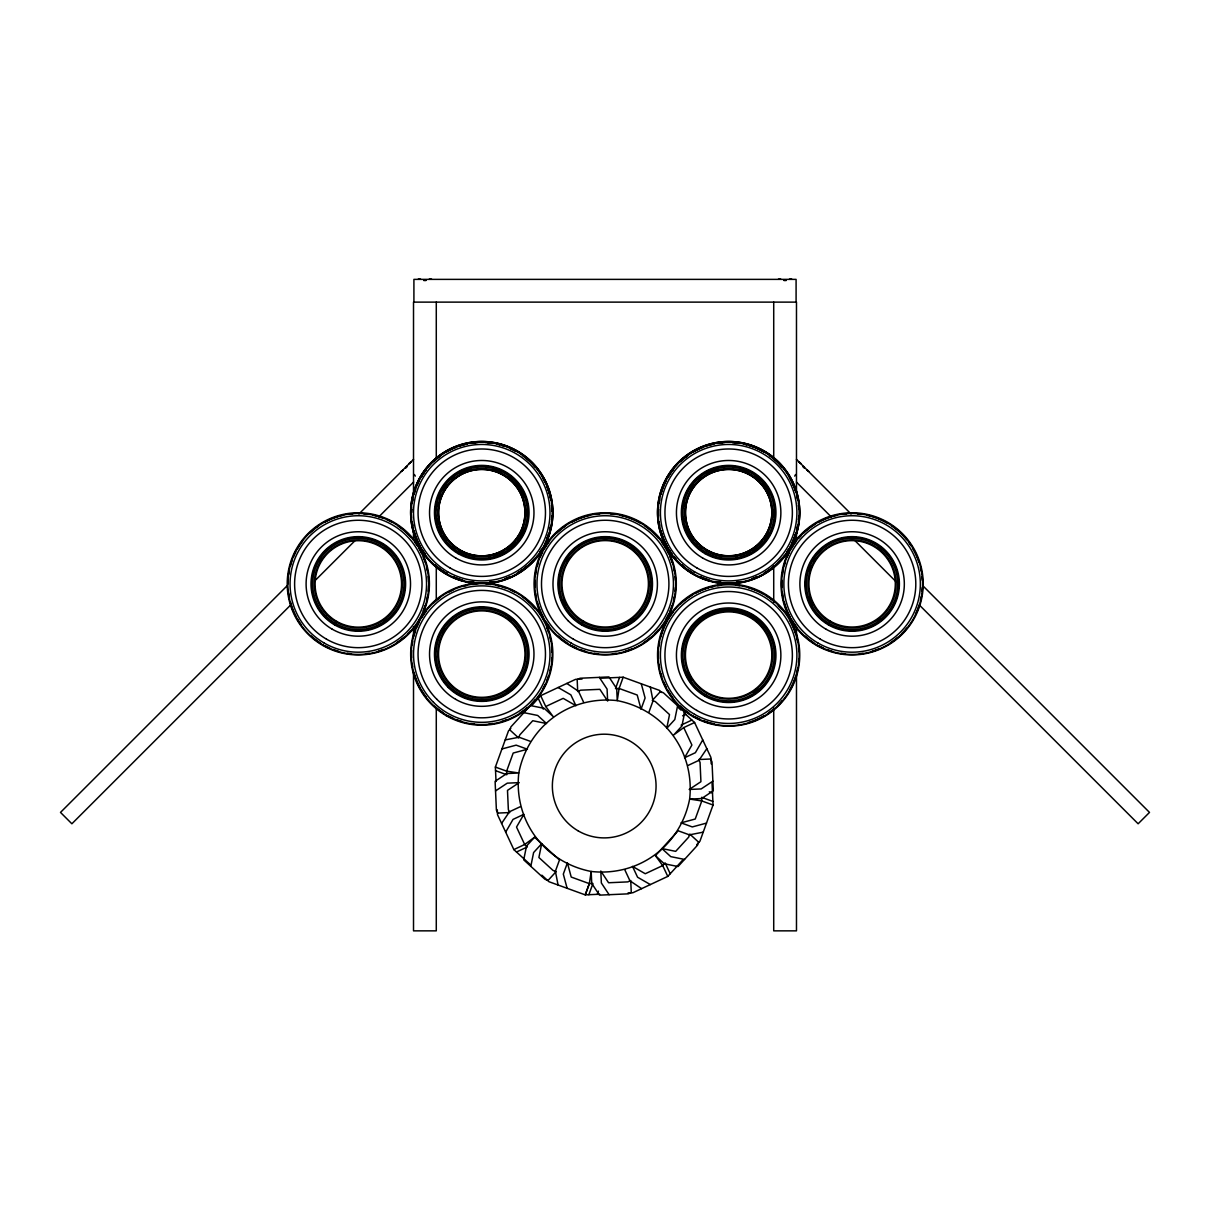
<?xml version="1.0" encoding="UTF-8"?>
<svg xmlns="http://www.w3.org/2000/svg" width="1210" height="1210" viewBox="0 0 1210 1210"><rect width="100%" height="100%" fill="white"/><g stroke="black" fill="none" stroke-linecap="round" stroke-linejoin="round"><path stroke-width="1.5" d="M599.691 894.22L585.262 894.871L589.346 883.618L591.191 871.472C638.714 876.705 680.474 846.017 689.639 799.084C694.873 751.561 664.169 709.801 617.251 700.62C569.728 695.387 527.968 726.076 518.788 773.008C513.554 820.531 544.243 862.291 591.176 871.472L591.735 883.421L599.495 895.143L628.353 893.842L631.272 892.481L630.743 880.532L627.808 881.893L608.569 882.755L600.81 871.034L601.355 882.982L609.114 894.704M530.812 866.33L533.61 852.551L541.687 843.718L538.889 857.497L553.106 870.489L556.146 871.593L548.069 880.426L545.029 879.322L523.718 859.841L526.516 846.062L534.578 837.229L559.474 859.977L555.39 871.23L558.082 885.024M677.6 705.748L674.802 719.527L666.725 728.36L669.523 714.581L655.321 701.588L652.281 700.484L660.342 691.651L663.383 692.755L684.709 712.251L681.911 726.03L673.834 734.863L683.741 727.573L694.585 722.506L710.905 757.399L711.193 763.873M496.024 781.494L495.374 767.064L508.502 730.855L510.696 728.465M619.58 677.373L615.497 688.626L619.112 688.46L637.216 695.024L641.028 709.241L645.096 697.989L641.285 683.786M661.779 692.528L659.389 690.35L623.18 677.222L619.112 688.46L617.251 700.62L616.707 688.656L608.948 676.934L580.089 678.235L577.17 679.612L577.699 691.56L580.634 690.184L599.873 689.322L607.632 701.044L607.087 689.095L599.328 677.373M648.953 712.115L653.022 700.862L650.345 687.068M588.862 894.704L592.945 883.451L589.346 883.618L585.232 894.871L549.022 881.742L541.853 875.178M597.286 894.326L598.451 891.12M712.07 783.369L713.038 805.013L699.94 841.207L696.658 844.807M795.62 474.502L794.698 476.105M505.674 832.132L513.025 819.397L523.87 814.33L516.519 827.065L524.671 844.504L527.348 846.94L516.504 852.006M702.738 739.945L695.387 752.696L684.558 757.762L691.908 745.027L683.741 727.573M501.59 823.42L509.455 811.759L520.3 806.692M706.822 748.672L698.957 760.334L688.127 765.401M532.143 705.006L540.673 695.674L575.552 679.355L582.04 679.067M628.035 892.95L632.89 892.738L667.769 876.418L662.702 865.573L655.427 855.667L678.144 830.786L689.413 834.855L703.207 832.162M667.784 876.403L682.395 860.416M286.997 585.912L60.5 812.409L71.874 823.783L290.778 604.894M358.946 513.963L413.563 459.331M314.797 580.861L354.848 540.825M378.866 516.791L413.563 482.094M410.674 462.054L409.041 463.672L410.84 462.205M405.471 467.877L407.105 466.243M405.637 468.043L407.271 466.41M534.578 837.229L524.671 844.504L513.842 849.586L497.522 814.693L497.295 809.838M495.54 790.916L507.262 783.157L519.211 782.628L507.489 790.387L508.351 809.626L509.728 812.545L497.779 813.09L496.402 810.155L495.102 781.297L506.824 773.538L518.788 773.008L506.627 771.148L495.374 767.064M712.887 781.161L701.165 788.935L689.201 789.465L700.923 781.705L700.061 762.466L698.699 759.532L710.648 759.003L712.009 761.922L713.31 790.78L701.588 798.555L689.639 799.084M540.673 695.674L545.74 706.504L563.179 698.351L575.93 705.702L570.863 694.858L558.112 687.507M682.606 715.836L685.692 714.384M681.079 725.138L691.908 720.071M501.938 748.96L516.156 745.148L527.409 749.232L513.191 753.043L506.627 771.148L506.793 774.748L495.54 770.679M706.489 823.103L692.286 826.929L681.033 822.845L695.236 819.034L701.8 800.929L701.634 797.329L712.871 801.413M505.22 739.915L519.029 737.223L530.267 741.307M601.536 678.19L623.18 677.222M418.252 279.147L420.566 279.147M429.248 279.147L431.562 279.147M778.438 279.147L780.753 279.147M789.434 279.147L791.748 279.147M423.757 280.281L426.056 280.281M783.944 280.281L786.243 280.281M423.757 280.508L426.056 280.508M783.944 280.508L786.243 280.508M689.639 799.069L701.785 800.944L713.038 805.013M523.915 712.66L537.694 715.458L546.527 723.519L532.748 720.721L519.755 734.939L518.651 737.979L509.818 729.902L510.923 726.862L530.419 705.551L544.197 708.349L553.03 716.411L545.74 706.504M684.527 859.418L670.748 856.635L661.915 848.558L675.694 851.356L688.687 837.139L689.791 834.098L698.624 842.175L697.52 845.2L678.039 866.541L664.26 863.743L655.427 855.667M709.287 791.824L712.493 792.989M589.315 883.633L571.211 877.053L567.399 862.851L563.315 874.104L567.127 888.306M650.33 884.571L637.579 877.22L632.512 866.39L645.263 873.741L662.702 865.573L665.137 862.911L670.219 873.741M566.84 683.438L578.501 691.288L583.568 702.133M641.602 888.654L629.941 880.789L624.874 869.96M678.583 707.895L680.958 710.058M683.922 712.766L694.585 722.506M513.842 849.571L529.829 864.197M799.326 462.054L800.959 463.672L799.16 462.205M807.115 469.798L808.719 471.401M806.949 469.964L808.749 471.431M802.895 466.243L804.529 467.877M802.729 466.41L804.363 468.043M796.437 459.331L851.053 513.963M923.003 585.912L1149.5 812.409L1138.126 823.783L919.222 604.894M796.437 482.094L831.134 516.791M855.152 540.825L896.534 582.192M415.302 476.105L414.38 474.502M538.238 698.336L543.305 709.181M796.482 492.818L796.482 302.122L413.517 302.122L413.517 494.708M796.482 532.476L796.482 540.023M796.482 626.871L796.482 636.324M796.482 674.076L796.482 930.853L773.719 930.853L773.719 708.062M796.089 302.122L796.089 279.374L413.911 279.374L413.911 302.122M773.719 302.122L773.719 458.832M773.719 566.462L773.719 602.338M436.281 302.122L436.281 458.832M436.281 566.462L436.281 600.447M436.281 708.062L436.281 930.853L413.517 930.853L413.517 672.185M413.517 530.585L413.517 540.023M413.517 626.871L413.517 636.324M693.406 451.632A70.483 70.483 0 0 0 693.406 573.721A70.483 70.483 0 0 0 799.144 512.677A70.483 70.483 0 0 0 693.406 451.632A70.271 70.271 0 0 1 703.479 446.974M798.827 516.307A70.271 70.271 0 0 1 798.539 519.982A70.271 70.271 0 0 0 798.827 516.231M792.081 542.912A70.271 70.271 0 0 0 795.499 534.351A70.271 70.271 0 0 1 792.081 542.851M788.587 549.355A70.271 70.271 0 0 1 786.576 552.441M763.797 573.51A70.271 70.271 0 0 0 774.309 566.068A70.271 70.271 0 0 1 765.355 572.496M752.091 578.894A70.271 70.271 0 0 0 757.248 576.837A70.271 70.271 0 0 1 752.091 578.819A70.483 70.483 0 0 0 757.339 576.913M739.658 582.055A70.271 70.271 0 0 1 735.982 582.539A70.271 70.271 0 0 0 739.658 581.98M717.651 582.055A70.271 70.271 0 0 0 721.311 582.539A70.271 70.271 0 0 1 717.651 581.98M693.511 573.51A70.271 70.271 0 0 1 687.356 569.502A70.271 70.271 0 0 0 691.954 572.496M681.608 564.858A70.271 70.271 0 0 0 684.421 567.263A70.271 70.271 0 0 1 681.608 564.783M676.435 559.686A70.271 70.271 0 0 1 674.046 556.887M660.766 530.842A70.271 70.271 0 0 0 666.907 546.194A70.271 70.271 0 0 1 660.766 530.767M658.467 516.307A70.271 70.271 0 0 1 658.467 508.986A70.271 70.271 0 0 0 658.467 516.231M659.556 499.821A70.271 70.271 0 0 0 658.981 503.481A70.271 70.271 0 0 1 659.556 499.76M666.044 480.733A70.271 70.271 0 0 0 660.766 494.466A70.271 70.271 0 0 1 666.044 480.657M667.799 477.511A70.271 70.271 0 0 1 674.046 468.421M687.356 455.792A70.271 70.271 0 0 0 680.262 461.691A70.271 70.271 0 0 1 687.356 455.716M693.511 451.799A70.271 70.271 0 0 1 703.479 447.034M706.958 445.809A70.271 70.271 0 0 1 714.021 443.919A70.271 70.271 0 0 0 710.467 444.705M725.002 442.467A70.271 70.271 0 0 0 719.481 442.981A70.271 70.271 0 0 1 723.156 442.512M746.842 444.766A70.271 70.271 0 0 0 743.288 443.919A70.271 70.271 0 0 1 746.842 444.705M763.797 451.799A70.271 70.271 0 0 0 748.597 445.265A70.271 70.271 0 0 1 763.797 451.723M769.953 455.792A70.271 70.271 0 0 1 782.084 466.999A70.271 70.271 0 0 0 769.953 455.716M789.51 477.511A70.271 70.271 0 0 1 795.499 490.958M796.982 496.236A70.271 70.271 0 0 1 797.753 499.821M798.539 505.311A70.271 70.271 0 0 1 798.827 508.986A70.271 70.271 0 0 0 798.539 505.236M710.255 581.208A71.103 71.087 0 0 1 677.948 462.704A71.103 71.087 0 0 1 796.997 492.954A71.103 71.087 0 0 1 712.04 581.662M667.799 477.436A70.271 70.271 0 0 1 672.896 469.798M789.51 477.436A70.271 70.271 0 0 1 795.499 490.882M796.982 496.161A70.271 70.271 0 0 1 797.753 499.76M799.039 516.201A70.483 70.483 0 0 1 798.539 521.722M797.95 525.397A70.483 70.483 0 0 1 796.74 530.767M796.241 532.536A70.483 70.483 0 0 1 789.691 547.767M788.754 549.34A70.483 70.483 0 0 1 786.757 552.441M784.579 555.435A70.483 70.483 0 0 1 763.903 573.57M741.518 581.828A70.483 70.483 0 0 1 736.013 582.63M732.322 582.917A70.483 70.483 0 0 1 724.987 582.917M721.296 582.63A70.483 70.483 0 0 1 715.791 581.828M710.406 580.618A70.483 70.483 0 0 1 699.97 576.913M693.406 573.57A70.483 70.483 0 0 1 681.472 564.889M676.284 559.701A70.483 70.483 0 0 1 673.879 556.887M671.626 553.953A70.483 70.483 0 0 1 660.569 530.767M659.707 527.197A70.483 70.483 0 0 1 658.769 521.722M658.376 518.046A70.483 70.483 0 0 1 658.376 507.02M658.769 503.33A70.483 70.483 0 0 1 659.707 497.855M660.569 494.285A70.483 70.483 0 0 1 672.73 469.616M675.059 466.742A70.483 70.483 0 0 1 677.539 464.005M680.126 461.403A70.483 70.483 0 0 1 708.652 444.947M710.406 444.448A70.483 70.483 0 0 1 713.976 443.586M717.621 442.905A70.483 70.483 0 0 1 723.141 442.255M728.647 442.043A70.483 70.483 0 0 1 739.688 442.905M743.333 443.586A70.483 70.483 0 0 1 746.903 444.448M748.657 444.947A70.483 70.483 0 0 1 796.241 492.53M796.74 494.285A70.483 70.483 0 0 1 797.95 499.67M798.539 503.33A70.483 70.483 0 0 1 799.039 508.865M772.555 509.259A44.029 44.029 0 0 1 772.404 517.457M768.32 531.644A44.029 44.029 0 0 1 764.085 538.677M762.013 541.263A44.029 44.029 0 0 1 752.076 549.824M750.669 550.671A44.029 44.029 0 0 1 740.051 555.057M736.845 555.798A44.029 44.029 0 0 1 733.578 556.282M723.731 556.282A44.029 44.029 0 0 1 718.846 555.451M717.258 555.057A44.029 44.029 0 0 1 706.64 550.671M702.511 547.964A44.029 44.029 0 0 1 699.924 545.907M694.237 539.993A44.029 44.029 0 0 1 690.517 534.548M689.73 533.111A44.029 44.029 0 0 1 686.569 525.503M685.722 522.342A44.029 44.029 0 0 1 685.117 519.105M685.117 505.961A44.029 44.029 0 0 1 685.722 502.725M691.364 489.112A44.029 44.029 0 0 1 694.237 485.074M698.699 480.264A44.029 44.029 0 0 1 701.195 478.116M706.64 474.396A44.029 44.029 0 0 1 717.258 470.009M740.051 470.009A44.029 44.029 0 0 1 747.765 472.868M754.798 477.103A44.029 44.029 0 0 1 758.61 480.264M762.013 483.803A44.029 44.029 0 0 1 766.792 490.519M767.579 491.956A44.029 44.029 0 0 1 769.015 494.92M755.055 548.327A44.467 44.467 0 0 1 752.302 550.202M755.055 548.433A44.467 44.467 0 0 1 752.302 550.308M675.377 587.591A70.271 70.271 0 0 1 675.089 591.266M674.303 596.757A70.271 70.271 0 0 1 673.531 600.341M672.049 605.62A70.271 70.271 0 0 1 670.128 610.823M668.631 614.196A70.271 70.271 0 0 1 666.06 619.066M658.633 629.578A70.271 70.271 0 0 1 654.897 633.616M650.859 637.352A70.271 70.271 0 0 1 643.463 642.873M632.104 648.847A70.271 70.271 0 0 1 625.146 651.313M616.208 653.339A70.271 70.271 0 0 1 612.547 653.823M597.876 653.823A70.271 70.271 0 0 1 594.201 653.339M585.262 651.313A70.271 70.271 0 0 1 580.029 649.543M576.61 648.121A70.271 70.271 0 0 1 571.664 645.671M566.945 642.873A70.271 70.271 0 0 1 558.173 636.142M549.446 626.704A70.271 70.271 0 0 1 546.255 622.182M543.456 617.478A70.271 70.271 0 0 1 537.331 602.111M536.106 596.757A70.271 70.271 0 0 1 535.531 593.097M535.032 587.591A70.271 70.271 0 0 1 535.032 580.271M535.531 574.75A70.271 70.271 0 0 1 536.106 571.105M537.331 565.736A70.271 70.271 0 0 1 538.359 562.226M540.28 557.039A70.271 70.271 0 0 1 542.594 552.002M544.349 548.795A70.271 70.271 0 0 1 549.446 541.142M556.827 532.96A70.271 70.271 0 0 1 565.418 526.002M571.664 522.175A70.271 70.271 0 0 1 585.262 516.549M587.016 516.05A70.271 70.271 0 0 1 590.571 515.188M596.031 514.25A70.271 70.271 0 0 1 599.706 513.872M610.702 513.872A70.271 70.271 0 0 1 614.377 514.25M619.838 515.188A70.271 70.271 0 0 1 623.392 516.05M625.146 516.549A70.271 70.271 0 0 1 640.347 523.068M644.99 526.002A70.271 70.271 0 0 1 658.633 538.284M662.067 542.625A70.271 70.271 0 0 1 668.631 553.666M670.128 557.039A70.271 70.271 0 0 1 672.049 562.226M673.531 567.505A70.271 70.271 0 0 1 674.303 571.105M675.089 576.595A70.271 70.271 0 0 1 675.377 580.271M632.936 618.688A44.467 44.467 0 0 1 630.244 620.669M565.902 604.713A44.467 44.467 0 0 1 563.815 600.16M566.703 561.697A44.467 44.467 0 0 1 568.458 558.884M631.605 548.145A44.467 44.467 0 0 1 634.221 550.232M428.552 585.685A70.271 70.271 0 0 1 428.204 591.206M427.402 596.696A70.271 70.271 0 0 1 426.631 600.281M425.149 605.56A70.271 70.271 0 0 1 423.228 610.763M410.523 630.909A70.271 70.271 0 0 1 407.997 633.556M403.958 637.292A70.271 70.271 0 0 1 396.562 642.812M383.479 649.483A70.271 70.271 0 0 1 378.246 651.252M369.307 653.279A70.271 70.271 0 0 1 365.647 653.763M350.976 653.763A70.271 70.271 0 0 1 347.3 653.279M338.361 651.252A70.271 70.271 0 0 1 333.128 649.483M329.71 648.061A70.271 70.271 0 0 1 324.764 645.611M320.045 642.812A70.271 70.271 0 0 1 311.273 636.082M301.441 625.162A70.271 70.271 0 0 1 297.448 619.006M296.556 617.418A70.271 70.271 0 0 1 290.43 602.051M289.22 596.696A70.271 70.271 0 0 1 288.63 593.036M288.041 583.87A70.271 70.271 0 0 1 288.131 580.21M288.63 574.689A70.271 70.271 0 0 1 289.22 571.044M290.43 565.675A70.271 70.271 0 0 1 292.064 560.427M293.38 556.978A70.271 70.271 0 0 1 295.709 551.942M297.448 548.735A70.271 70.271 0 0 1 302.56 541.082M309.926 532.899A70.271 70.271 0 0 1 318.517 525.942M324.764 522.115A70.271 70.271 0 0 1 338.361 516.489M340.116 515.989A70.271 70.271 0 0 1 343.67 515.142M349.13 514.189A70.271 70.271 0 0 1 352.806 513.811M363.802 513.811A70.271 70.271 0 0 1 367.477 514.189M372.937 515.142A70.271 70.271 0 0 1 376.491 515.989M378.246 516.489A70.271 70.271 0 0 1 383.479 518.258M386.897 519.68A70.271 70.271 0 0 1 391.858 522.115M398.09 525.942A70.271 70.271 0 0 1 410.523 536.832M415.166 542.564A70.271 70.271 0 0 1 417.253 545.619M419.174 548.735A70.271 70.271 0 0 1 421.73 553.605M423.228 556.978A70.271 70.271 0 0 1 425.149 562.166M426.631 567.445A70.271 70.271 0 0 1 427.402 571.044M428.204 576.535A70.271 70.271 0 0 1 428.552 582.04M386.035 618.688A44.467 44.467 0 0 1 383.343 620.669M319.803 561.697A44.467 44.467 0 0 1 321.558 558.884M384.704 548.145A44.467 44.467 0 0 1 387.321 550.232M922.277 587.576A70.271 70.271 0 0 1 921.99 591.251M921.203 596.742A70.271 70.271 0 0 1 920.432 600.341M918.95 605.62A70.271 70.271 0 0 1 915.516 614.196M906.713 628.156A70.271 70.271 0 0 1 901.798 633.616M897.759 637.352A70.271 70.271 0 0 1 890.363 642.873M878.989 648.847A70.271 70.271 0 0 1 872.047 651.313M863.108 653.324A70.271 70.271 0 0 1 859.433 653.808M844.761 653.808A70.271 70.271 0 0 1 841.101 653.324M832.162 651.313A70.271 70.271 0 0 1 826.929 649.528M823.511 648.121A70.271 70.271 0 0 1 818.55 645.671M813.846 642.873A70.271 70.271 0 0 1 805.058 636.127M796.346 626.704A70.271 70.271 0 0 1 791.249 619.066M790.357 617.463A70.271 70.271 0 0 1 784.216 602.111M783.006 596.742A70.271 70.271 0 0 1 782.431 593.097M781.917 587.576A70.271 70.271 0 0 1 781.917 580.271M782.431 574.75A70.271 70.271 0 0 1 783.006 571.105M784.216 565.736A70.271 70.271 0 0 1 785.26 562.226M787.181 557.023A70.271 70.271 0 0 1 789.495 552.002M791.249 548.78A70.271 70.271 0 0 1 796.346 541.142M798.676 538.269A70.271 70.271 0 0 1 801.141 535.546M803.712 532.96A70.271 70.271 0 0 1 815.404 523.99M818.55 522.175A70.271 70.271 0 0 1 832.162 516.534M833.917 516.05A70.271 70.271 0 0 1 837.471 515.188M842.931 514.25A70.271 70.271 0 0 1 846.607 513.872M857.603 513.872A70.271 70.271 0 0 1 861.278 514.25M866.738 515.188A70.271 70.271 0 0 1 870.292 516.05M872.047 516.534A70.271 70.271 0 0 1 887.232 523.068M891.891 526.002A70.271 70.271 0 0 1 906.713 539.69M908.967 542.625A70.271 70.271 0 0 1 911.054 545.665M912.96 548.78A70.271 70.271 0 0 1 918.95 562.226M920.432 567.505A70.271 70.271 0 0 1 921.203 571.105M921.99 576.58A70.271 70.271 0 0 1 922.277 580.271M879.821 618.688A44.467 44.467 0 0 1 877.144 620.669M812.802 604.713A44.467 44.467 0 0 1 809.611 597.014M809.611 570.833A44.467 44.467 0 0 1 811.35 566.144M813.589 561.697A44.467 44.467 0 0 1 815.359 558.884M878.505 548.145A44.467 44.467 0 0 1 881.107 550.232M798.827 658.769A70.271 70.271 0 0 1 798.539 662.46M797.753 667.935A70.271 70.271 0 0 1 796.982 671.535M795.499 676.813A70.271 70.271 0 0 1 789.51 690.26M782.084 700.771A70.271 70.271 0 0 1 778.348 704.81M774.309 708.546A70.271 70.271 0 0 1 768.441 713.038M763.797 715.972A70.271 70.271 0 0 1 748.597 722.506M714.021 723.852A70.271 70.271 0 0 1 710.467 722.99M708.712 722.506A70.271 70.271 0 0 1 703.479 720.721M700.061 719.315A70.271 70.271 0 0 1 695.115 716.864M688.868 713.038A70.271 70.271 0 0 1 680.262 706.08M672.896 697.898A70.271 70.271 0 0 1 667.799 690.26M666.044 687.038A70.271 70.271 0 0 1 663.73 682.016M661.809 676.813A70.271 70.271 0 0 1 660.766 673.304M659.556 667.935A70.271 70.271 0 0 1 658.981 664.29M658.467 658.769A70.271 70.271 0 0 1 658.467 651.464M658.981 645.943A70.271 70.271 0 0 1 659.556 642.298M660.766 636.929A70.271 70.271 0 0 1 666.907 621.577M667.799 619.974A70.271 70.271 0 0 1 672.896 612.336M680.262 604.153A70.271 70.271 0 0 1 691.954 595.199M695.115 593.369A70.271 70.271 0 0 1 708.712 587.727M710.467 587.243A70.271 70.271 0 0 1 714.021 586.381M717.651 585.716A70.271 70.271 0 0 1 721.311 585.232M735.982 585.232A70.271 70.271 0 0 1 739.658 585.716M748.597 587.727A70.271 70.271 0 0 1 763.797 594.261M765.355 595.199A70.271 70.271 0 0 1 774.309 601.688M778.348 605.423A70.271 70.271 0 0 1 782.084 609.462M789.51 619.974A70.271 70.271 0 0 1 795.499 633.42M796.982 638.698A70.271 70.271 0 0 1 797.753 642.298M798.539 647.789A70.271 70.271 0 0 1 798.827 651.464M757.672 688.792A44.467 44.467 0 0 1 753.694 691.848M691.908 680.141A44.467 44.467 0 0 1 690.154 677.328M689.352 675.891A44.467 44.467 0 0 1 687.265 671.338M687.265 638.865A44.467 44.467 0 0 1 689.352 634.312M753.694 618.355A44.467 44.467 0 0 1 756.386 620.337M551.942 657.756A70.271 70.271 0 0 1 551.639 661.431M550.852 666.922A70.271 70.271 0 0 1 550.081 670.521M548.599 675.8A70.271 70.271 0 0 1 546.678 680.988M545.181 684.376A70.271 70.271 0 0 1 542.609 689.246M535.183 699.758A70.271 70.271 0 0 1 531.447 703.796M527.409 707.532A70.271 70.271 0 0 1 520.013 713.053M506.93 719.708A70.271 70.271 0 0 1 501.696 721.493M492.757 723.504A70.271 70.271 0 0 1 489.097 723.988M474.426 723.988A70.271 70.271 0 0 1 470.75 723.504M461.812 721.493A70.271 70.271 0 0 1 456.578 719.708M453.16 718.301A70.271 70.271 0 0 1 448.214 715.851M443.495 713.053A70.271 70.271 0 0 1 434.723 706.307M426.011 696.884A70.271 70.271 0 0 1 420.898 689.246M420.006 687.643A70.271 70.271 0 0 1 413.88 672.291M412.655 666.922A70.271 70.271 0 0 1 412.081 663.277M411.582 657.756A70.271 70.271 0 0 1 411.582 650.451M412.081 644.93A70.271 70.271 0 0 1 412.655 641.285M413.88 635.915A70.271 70.271 0 0 1 415.514 630.667M416.83 627.203A70.271 70.271 0 0 1 419.144 622.182M421.836 617.402A70.271 70.271 0 0 1 426.011 611.322M433.377 603.14A70.271 70.271 0 0 1 440.455 597.241M448.214 592.356A70.271 70.271 0 0 1 453.16 589.905M463.566 586.23A70.271 70.271 0 0 1 467.12 585.368M472.581 584.43A70.271 70.271 0 0 1 476.256 584.037M487.252 584.037A70.271 70.271 0 0 1 490.927 584.43M496.387 585.368A70.271 70.271 0 0 1 499.942 586.23M501.696 586.714A70.271 70.271 0 0 1 505.19 587.848M510.348 589.905A70.271 70.271 0 0 1 515.309 592.356M523.053 597.241A70.271 70.271 0 0 1 535.183 608.448M546.678 627.203A70.271 70.271 0 0 1 548.599 632.406M550.081 637.685A70.271 70.271 0 0 1 550.852 641.285M551.639 646.76A70.271 70.271 0 0 1 552.002 652.281M509.486 688.868A44.467 44.467 0 0 1 506.793 690.849M443.253 631.877A44.467 44.467 0 0 1 445.008 629.064M508.155 618.325A44.467 44.467 0 0 1 510.771 620.412M459.739 550.807A44.029 44.029 0 0 0 525.79 512.677A44.029 44.029 0 0 0 459.739 474.547A44.029 44.029 0 0 0 459.739 550.807A44.029 44.029 0 0 0 470.357 555.087M446.52 451.632A70.483 70.483 0 0 0 446.52 573.721A70.483 70.483 0 0 0 552.244 512.677A70.483 70.483 0 0 0 446.52 451.632A70.271 70.271 0 0 1 456.578 446.959M478.056 583.628A71.103 71.087 0 0 1 420.808 476.014A71.103 71.087 0 0 1 542.7 476.014A71.103 71.087 0 0 1 485.452 583.628M551.942 516.307A70.271 70.271 0 0 1 551.639 519.982A70.271 70.271 0 0 0 551.942 516.231M546.678 539.539A70.271 70.271 0 0 0 548.599 534.351A70.271 70.271 0 0 1 546.678 539.463M541.687 549.355A70.271 70.271 0 0 1 539.675 552.441A70.483 70.483 0 0 0 541.868 549.34M516.897 573.51A70.271 70.271 0 0 0 527.409 566.068A70.271 70.271 0 0 1 518.455 572.496M505.19 578.894A70.271 70.271 0 0 0 510.348 576.837A70.271 70.271 0 0 1 505.19 578.819A70.483 70.483 0 0 0 510.439 576.913M492.757 582.055A70.271 70.271 0 0 1 489.097 582.539A70.271 70.271 0 0 0 492.757 581.98M470.75 582.055A70.271 70.271 0 0 0 474.426 582.539A70.271 70.271 0 0 1 470.75 581.98M446.626 573.51A70.271 70.271 0 0 1 434.723 564.858A70.483 70.483 0 0 0 446.52 573.57M420.898 547.782A70.271 70.271 0 0 0 424.892 553.953A70.271 70.271 0 0 1 422.804 550.822M413.88 530.842A70.271 70.271 0 0 0 420.006 546.194A70.271 70.271 0 0 1 413.88 530.751M411.476 512.647A70.271 70.271 0 0 1 411.582 508.986A70.271 70.271 0 0 0 411.476 512.571M412.655 499.821A70.271 70.271 0 0 0 412.081 503.481A70.271 70.271 0 0 1 412.655 499.745M415.514 489.203A70.271 70.271 0 0 0 413.88 494.466A70.271 70.271 0 0 1 415.514 489.127M419.144 480.733A70.271 70.271 0 0 0 416.83 485.755A70.271 70.271 0 0 1 419.144 480.642M420.898 477.511A70.271 70.271 0 0 1 426.011 469.873A70.271 70.271 0 0 0 420.898 477.436M440.455 455.792A70.271 70.271 0 0 0 433.377 461.691A70.271 70.271 0 0 1 440.455 455.716M446.626 451.799A70.271 70.271 0 0 1 456.578 447.034M478.101 442.467A70.271 70.271 0 0 0 472.581 442.981A70.271 70.271 0 0 1 476.256 442.512M485.407 442.467A70.271 70.271 0 0 1 490.927 442.981A70.271 70.271 0 0 0 487.252 442.512M499.942 444.766A70.271 70.271 0 0 0 496.387 443.919A70.271 70.271 0 0 1 499.942 444.69M523.053 455.792A70.271 70.271 0 0 1 535.183 466.999A70.271 70.271 0 0 0 523.053 455.716M542.609 477.511A70.271 70.271 0 0 1 545.181 482.382A70.271 70.271 0 0 0 542.609 477.436M550.081 496.236A70.271 70.271 0 0 1 550.852 499.821M551.639 505.311A70.271 70.271 0 0 1 552.002 510.832M420.188 548.085A71.103 71.087 0 0 1 455.701 446.384A71.103 71.087 0 0 1 551.034 496.554A71.103 71.087 0 0 1 487.312 583.417M476.195 583.417A71.103 71.087 0 0 1 465.139 581.662M463.354 581.208A71.103 71.087 0 0 1 421.125 549.673M445.053 572.496A70.271 70.271 0 0 1 434.723 564.783M550.081 496.145A70.271 70.271 0 0 1 550.852 499.745M551.639 505.236A70.271 70.271 0 0 1 552.002 510.741M552.153 516.201A70.483 70.483 0 0 1 551.639 521.722M551.064 525.397A70.483 70.483 0 0 1 549.839 530.767M549.34 532.536A70.483 70.483 0 0 1 545.362 542.882M537.679 555.435A70.483 70.483 0 0 1 517.003 573.57M494.618 581.828A70.483 70.483 0 0 1 489.112 582.63M474.396 582.63A70.483 70.483 0 0 1 468.89 581.828M463.506 580.618A70.483 70.483 0 0 1 453.084 576.913M424.725 553.953A70.483 70.483 0 0 1 421.655 549.34M420.717 547.767A70.483 70.483 0 0 1 413.669 530.767M412.807 527.197A70.483 70.483 0 0 1 411.869 521.722M411.491 518.046A70.483 70.483 0 0 1 411.294 514.356M411.264 512.526A70.483 70.483 0 0 1 411.491 507.02M411.869 503.33A70.483 70.483 0 0 1 412.807 497.855M413.669 494.285A70.483 70.483 0 0 1 425.829 469.616M428.174 466.742A70.483 70.483 0 0 1 431.909 462.689M433.225 461.403A70.483 70.483 0 0 1 467.075 443.586M470.72 442.905A70.483 70.483 0 0 1 476.241 442.255M487.267 442.255A70.483 70.483 0 0 1 492.788 442.905M496.433 443.586A70.483 70.483 0 0 1 500.002 444.448M501.757 444.947A70.483 70.483 0 0 1 517.003 451.481M520.134 453.402A70.483 70.483 0 0 1 551.064 499.67M551.639 503.33A70.483 70.483 0 0 1 552.214 510.696M525.669 509.274A44.029 44.029 0 0 1 525.669 515.838M523.325 527.091A44.029 44.029 0 0 1 517.184 538.692M515.127 541.293A44.029 44.029 0 0 1 506.551 548.947M503.768 550.686A44.029 44.029 0 0 1 493.151 555.087M489.959 555.813A44.029 44.029 0 0 1 486.677 556.313M476.831 556.313A44.029 44.029 0 0 1 471.945 555.481M455.61 547.979A44.029 44.029 0 0 1 453.024 545.922M447.337 540.008A44.029 44.029 0 0 1 443.631 534.578M442.83 533.141A44.029 44.029 0 0 1 439.684 525.518M439.23 523.96A44.029 44.029 0 0 1 438.217 519.12M438.217 505.992A44.029 44.029 0 0 1 438.837 502.755M439.684 499.594A44.029 44.029 0 0 1 441.408 494.95M443.631 490.549A44.029 44.029 0 0 1 447.337 485.104M451.799 480.294A44.029 44.029 0 0 1 454.295 478.132M459.739 474.426A44.029 44.029 0 0 1 470.357 470.024M493.151 470.024A44.029 44.029 0 0 1 500.864 472.898M507.897 477.133A44.029 44.029 0 0 1 511.709 480.294M515.127 483.834A44.029 44.029 0 0 1 519.892 490.549M520.678 491.971A44.029 44.029 0 0 1 522.75 496.478M443.253 490.322A44.467 44.467 0 0 1 445.008 487.524A44.467 44.467 0 0 0 443.253 490.413M401.281 471.401L403.021 469.994L401.281 471.401M578.289 830.952A51.849 51.849 0 0 0 656.062 786.046A51.849 51.849 0 0 0 578.289 741.14A51.849 51.849 0 0 0 578.289 830.952M697.52 543.789A44.029 44.029 0 0 0 771.178 524.051A44.029 44.029 0 0 0 717.258 470.115A44.029 44.029 0 0 0 697.52 543.789M698.094 543.214A43.212 43.212 0 0 0 770.392 523.854A43.212 43.212 0 0 0 717.47 470.932A43.212 43.212 0 0 0 698.094 543.214M696.37 544.954A45.647 45.647 0 0 0 772.751 524.49A45.647 45.647 0 0 0 716.834 468.572A45.647 45.647 0 0 0 696.37 544.954M705.4 552.94A46.494 46.494 0 0 0 775.156 512.677A46.494 46.494 0 0 0 705.4 472.399A46.494 46.494 0 0 0 705.4 552.94M705.006 553.635A47.296 47.296 0 0 0 775.943 512.677A47.296 47.296 0 0 0 705.006 471.719A47.296 47.296 0 0 0 705.006 553.635M702.541 557.916A52.212 52.212 0 0 0 780.873 512.692A52.212 52.212 0 0 0 702.541 467.483A52.212 52.212 0 0 0 702.541 557.916M696.794 567.868A63.706 63.706 0 0 0 792.368 512.692A63.706 63.706 0 0 0 696.794 457.531A63.706 63.706 0 0 0 696.794 567.868M694.54 571.77A68.244 68.229 0 0 0 796.891 512.677A68.244 68.229 0 0 0 694.54 453.584A68.244 68.229 0 0 0 694.54 571.77M693.103 574.205A71.103 71.087 0 0 0 799.75 512.632A71.103 71.087 0 0 0 693.103 451.058A71.103 71.087 0 0 0 693.103 574.205M796.982 529.072A70.271 70.271 0 0 0 797.753 525.473A70.271 70.271 0 0 1 796.982 528.997M778.348 562.347A70.271 70.271 0 0 0 782.084 558.309A70.271 70.271 0 0 1 778.348 562.272M700.061 576.837A70.271 70.271 0 0 0 708.712 580.029A70.271 70.271 0 0 1 700.061 576.777M667.799 547.782A70.271 70.271 0 0 0 671.792 553.953A70.271 70.271 0 0 1 667.799 547.707M658.981 521.828A70.271 70.271 0 0 0 659.556 525.473A70.271 70.271 0 0 1 658.981 521.752M737.828 442.981A70.271 70.271 0 0 0 732.307 442.467A70.271 70.271 0 0 1 737.828 442.905M707.048 549.975A43.212 43.212 0 0 0 771.859 512.556A43.212 43.212 0 0 0 707.048 475.137A43.212 43.212 0 0 0 707.048 549.975M757.672 478.858A44.467 44.467 0 0 0 755.055 476.785A44.467 44.467 0 0 1 757.672 478.963M583.19 622.076A44.029 44.029 0 0 0 649.241 583.946A44.029 44.029 0 0 0 583.19 545.816A44.029 44.029 0 0 0 583.19 622.076M583.598 621.229A43.212 43.212 0 0 0 648.409 583.81A43.212 43.212 0 0 0 583.598 546.391A43.212 43.212 0 0 0 583.598 621.229M582.373 623.483A45.647 45.647 0 0 0 650.859 583.946A45.647 45.647 0 0 0 582.373 544.409A45.647 45.647 0 0 0 582.373 623.483M581.949 624.224A46.494 46.494 0 0 0 651.706 583.946A46.494 46.494 0 0 0 581.949 543.683A46.494 46.494 0 0 0 581.949 624.224M581.556 624.904A47.296 47.296 0 0 0 652.492 583.946A47.296 47.296 0 0 0 581.556 542.987A47.296 47.296 0 0 0 581.556 624.904M568.277 620.896A52.212 52.212 0 0 0 655.639 597.483A52.212 52.212 0 0 0 591.69 533.534A52.212 52.212 0 0 0 568.277 620.896M573.343 639.137A63.706 63.706 0 0 0 668.918 583.976A63.706 63.706 0 0 0 573.343 528.8A63.706 63.706 0 0 0 573.343 639.137M571.09 643.055A68.244 68.229 0 0 0 673.441 583.961A68.244 68.229 0 0 0 571.09 524.868A68.244 68.229 0 0 0 571.09 643.055M569.955 644.99A70.483 70.483 0 0 0 675.694 583.946A70.483 70.483 0 0 0 569.955 522.917A70.483 70.483 0 0 0 569.955 644.99M569.653 645.399A71.103 71.087 0 0 0 676.299 583.825A71.103 71.087 0 0 0 569.653 522.251A71.103 71.087 0 0 0 569.653 645.399M327.169 615.058A44.029 44.029 0 0 0 400.843 595.32A44.029 44.029 0 0 0 346.907 541.399A44.029 44.029 0 0 0 327.169 615.058M336.683 621.365A43.242 43.242 0 0 0 401.538 583.931A43.242 43.242 0 0 0 336.683 546.481A43.242 43.242 0 0 0 336.683 621.365M335.488 623.483A45.647 45.647 0 0 0 403.958 583.946A45.647 45.647 0 0 0 335.488 544.409A45.647 45.647 0 0 0 335.488 623.483M335.064 624.224A46.494 46.494 0 0 0 404.805 583.946A46.494 46.494 0 0 0 335.064 543.683A46.494 46.494 0 0 0 335.064 624.224M334.656 624.904A47.296 47.296 0 0 0 405.607 583.946A47.296 47.296 0 0 0 334.656 542.987A47.296 47.296 0 0 0 334.656 624.904M332.205 629.185A52.212 52.212 0 0 0 410.523 583.976A52.212 52.212 0 0 0 332.205 538.752A52.212 52.212 0 0 0 332.205 629.185M326.458 639.137A63.706 63.706 0 0 0 422.018 583.976A63.706 63.706 0 0 0 326.458 528.8A63.706 63.706 0 0 0 326.458 639.137M324.189 643.055A68.244 68.229 0 0 0 426.54 583.961A68.244 68.229 0 0 0 324.189 524.868A68.244 68.229 0 0 0 324.189 643.055M323.07 644.99A70.483 70.483 0 0 0 428.794 583.946A70.483 70.483 0 0 0 323.07 522.917A70.483 70.483 0 0 0 323.07 644.99M322.767 645.414A71.103 71.087 0 0 0 429.399 583.84A71.103 71.087 0 0 0 322.767 522.281A71.103 71.087 0 0 0 322.767 645.414M830.09 622.076A44.029 44.029 0 0 0 896.126 583.946A44.029 44.029 0 0 0 830.09 545.816A44.029 44.029 0 0 0 830.09 622.076M830.499 621.244A43.212 43.212 0 0 0 895.309 583.825A43.212 43.212 0 0 0 830.499 546.406A43.212 43.212 0 0 0 830.499 621.244M829.273 623.483A45.647 45.647 0 0 0 897.759 583.946A45.647 45.647 0 0 0 829.273 544.409A45.647 45.647 0 0 0 829.273 623.483M828.85 624.224A46.494 46.494 0 0 0 898.606 583.946A46.494 46.494 0 0 0 828.85 543.683A46.494 46.494 0 0 0 828.85 624.224M828.457 624.904A47.296 47.296 0 0 0 899.393 583.946A47.296 47.296 0 0 0 828.457 542.987A47.296 47.296 0 0 0 828.457 624.904M825.991 629.185A52.212 52.212 0 0 0 904.324 583.976A52.212 52.212 0 0 0 825.991 538.752A52.212 52.212 0 0 0 825.991 629.185M820.244 639.137A63.706 63.706 0 0 0 915.804 583.976A63.706 63.706 0 0 0 820.244 528.8A63.706 63.706 0 0 0 820.244 639.137M817.99 643.055A68.244 68.229 0 0 0 920.341 583.961A68.244 68.229 0 0 0 817.99 524.868A68.244 68.229 0 0 0 817.99 643.055M816.856 644.99A70.483 70.483 0 0 0 922.595 583.946A70.483 70.483 0 0 0 816.856 522.917A70.483 70.483 0 0 0 816.856 644.99M816.553 645.414A71.103 71.087 0 0 0 923.2 583.855A71.103 71.087 0 0 0 816.553 522.281A71.103 71.087 0 0 0 816.553 645.414M706.64 693.209A44.029 44.029 0 0 0 772.691 655.079A44.029 44.029 0 0 0 706.64 616.949A44.029 44.029 0 0 0 706.64 693.209M707.048 692.513A43.212 43.212 0 0 0 771.859 655.079A43.212 43.212 0 0 0 707.048 617.66A43.212 43.212 0 0 0 707.048 692.513M705.823 694.752A45.647 45.647 0 0 0 774.309 655.215A45.647 45.647 0 0 0 705.823 615.678A45.647 45.647 0 0 0 705.823 694.752M705.4 695.493A46.494 46.494 0 0 0 775.156 655.215A46.494 46.494 0 0 0 705.4 614.952A46.494 46.494 0 0 0 705.4 695.493M705.006 696.173A47.296 47.296 0 0 0 775.943 655.215A47.296 47.296 0 0 0 705.006 614.272A47.296 47.296 0 0 0 705.006 696.173M702.541 700.469A52.212 52.212 0 0 0 780.873 655.245A52.212 52.212 0 0 0 702.541 610.021A52.212 52.212 0 0 0 702.541 700.469M696.794 710.421A63.706 63.706 0 0 0 792.368 655.245A63.706 63.706 0 0 0 696.794 600.069A63.706 63.706 0 0 0 696.794 710.421M694.54 714.323A68.244 68.229 0 0 0 796.891 655.23A68.244 68.229 0 0 0 694.54 596.137A68.244 68.229 0 0 0 694.54 714.323M693.406 716.26A70.483 70.483 0 0 0 799.144 655.23A70.483 70.483 0 0 0 693.406 594.186A70.483 70.483 0 0 0 693.406 716.26M693.103 716.668A71.103 71.087 0 0 0 799.75 655.094A71.103 71.087 0 0 0 693.103 593.535A71.103 71.087 0 0 0 693.103 716.668M450.619 685.238A44.029 44.029 0 0 0 524.293 665.5A44.029 44.029 0 0 0 470.357 611.579A44.029 44.029 0 0 0 450.619 685.238M460.148 691.53A43.212 43.212 0 0 0 524.974 654.096A43.212 43.212 0 0 0 460.148 616.677A43.212 43.212 0 0 0 460.148 691.53M446.52 715.14A70.483 70.483 0 0 0 552.244 654.096A70.483 70.483 0 0 0 446.52 593.066A70.483 70.483 0 0 0 446.52 715.14M446.203 715.67A71.103 71.103 0 0 0 552.849 654.096A71.103 71.103 0 0 0 446.203 592.537A71.103 71.103 0 0 0 446.203 715.67M433.513 702.36A68.244 68.244 0 0 0 547.661 671.762A68.244 68.244 0 0 0 464.095 588.196A68.244 68.244 0 0 0 433.513 702.36M436.704 699.153A63.706 63.706 0 0 0 543.29 670.597A63.706 63.706 0 0 0 465.26 592.567A63.706 63.706 0 0 0 436.704 699.153M455.641 699.319A52.212 52.212 0 0 0 533.973 654.096A52.212 52.212 0 0 0 455.641 608.887A52.212 52.212 0 0 0 455.641 699.319M448.32 687.537A47.296 47.296 0 0 0 527.439 666.347A47.296 47.296 0 0 0 469.51 608.418A47.296 47.296 0 0 0 448.32 687.537M458.499 694.374A46.494 46.494 0 0 0 528.256 654.096A46.494 46.494 0 0 0 458.499 613.833A46.494 46.494 0 0 0 458.499 694.374M458.938 693.633A45.647 45.647 0 0 0 527.409 654.096A45.647 45.647 0 0 0 458.938 614.574A45.647 45.647 0 0 0 458.938 693.633M460.148 550.081A43.212 43.212 0 0 0 524.974 512.662A43.212 43.212 0 0 0 460.148 475.243A43.212 43.212 0 0 0 460.148 550.081A43.212 43.212 0 0 0 524.974 512.556A43.212 43.212 0 0 0 460.148 475.137A43.212 43.212 0 0 0 460.148 549.975M458.938 552.214A45.647 45.647 0 0 0 527.409 512.677A45.647 45.647 0 0 0 458.938 473.14A45.647 45.647 0 0 0 458.938 552.214M458.499 552.94A46.494 46.494 0 0 0 528.256 512.677A46.494 46.494 0 0 0 458.499 472.399A46.494 46.494 0 0 0 458.499 552.94M458.106 553.635A47.296 47.296 0 0 0 529.042 512.677A47.296 47.296 0 0 0 458.106 471.719A47.296 47.296 0 0 0 458.106 553.635M455.641 557.916A52.212 52.212 0 0 0 533.973 512.692A52.212 52.212 0 0 0 455.641 467.483A52.212 52.212 0 0 0 455.641 557.916M449.908 567.868A63.706 63.706 0 0 0 545.468 512.692A63.706 63.706 0 0 0 449.908 457.531A63.706 63.706 0 0 0 449.908 567.868M447.639 571.77A68.244 68.229 0 0 0 549.99 512.677A68.244 68.229 0 0 0 447.639 453.584A68.244 68.229 0 0 0 447.639 571.77M550.081 529.072A70.271 70.271 0 0 0 550.852 525.473A70.271 70.271 0 0 1 550.081 528.997M531.447 562.347A70.271 70.271 0 0 0 535.183 558.309A70.271 70.271 0 0 1 531.447 562.257M453.16 576.837A70.271 70.271 0 0 0 461.812 580.029A70.271 70.271 0 0 1 453.16 576.762M412.081 521.828A70.271 70.271 0 0 0 412.655 525.473A70.271 70.271 0 0 1 412.081 521.737M467.12 443.919A70.271 70.271 0 0 0 460.057 445.809A70.271 70.271 0 0 1 467.12 443.843M505.19 446.399A70.271 70.271 0 0 0 501.696 445.265A70.271 70.271 0 0 1 505.19 446.324M515.309 450.906A70.271 70.271 0 0 0 510.348 448.456A70.271 70.271 0 0 1 515.309 450.816M549.642 494.466A70.271 70.271 0 0 0 546.678 485.755A70.271 70.271 0 0 1 549.642 494.376M510.771 478.858A44.467 44.467 0 0 0 508.155 476.785A44.467 44.467 0 0 1 510.771 478.963"/></g></svg>
